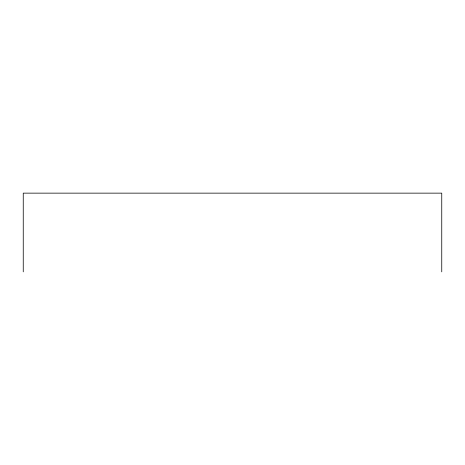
<?xml version="1.0" encoding="UTF-8"?>
<svg xmlns="http://www.w3.org/2000/svg" width="465" height="465" viewBox="0 0 465 465"><rect width="100%" height="100%" fill="white"/><g stroke="black" fill="none" stroke-linecap="round" stroke-linejoin="round"><path stroke-width="0.7" d="M441.75 271.856L441.75 193.144L23.25 193.144L23.25 271.856"/></g></svg>
